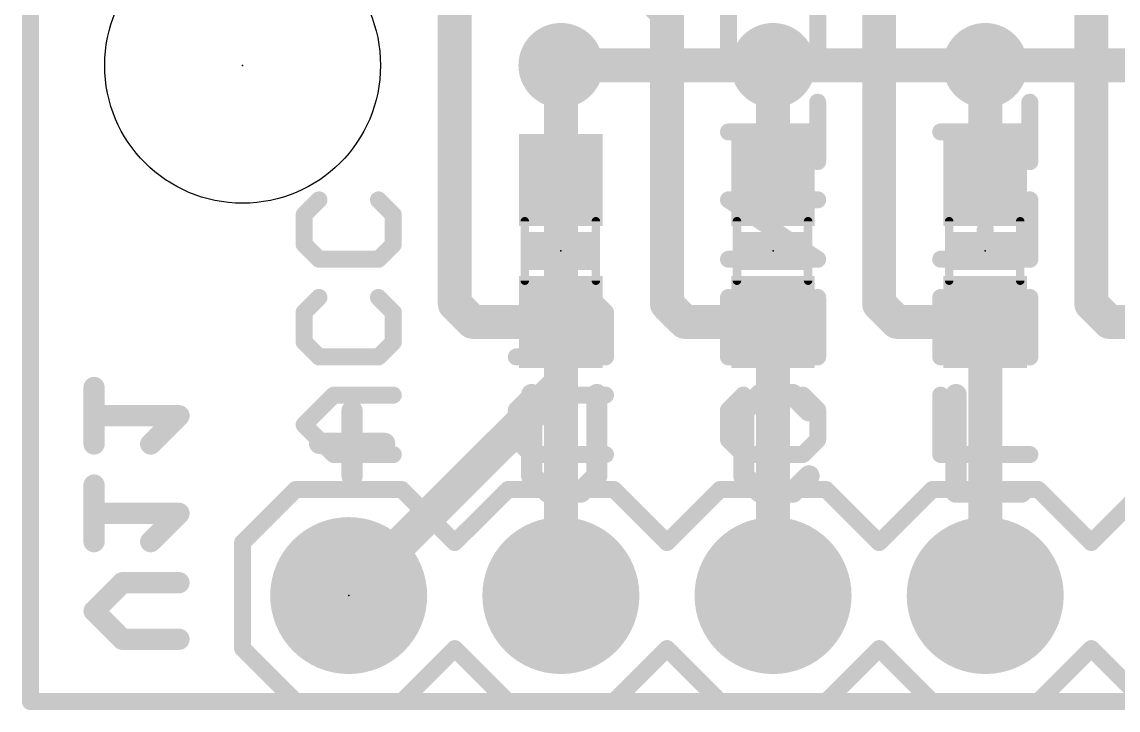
# Model space of a CAD drawing. Extents: x -19.1 to 23, y -12.7 to 20.4.
# Drawn here: x -0.1 to 13.02, y -0.1 to 8.14 of the extents above; entities that cross this region are included whole.
import ezdxf

# ---------------------------------------------------------------- set-up
doc = ezdxf.new("R2010")
doc.units = 0
for name, color, linetype in [('1', 12, 'CONTINUOUS'), ('16', 132, 'CONTINUOUS'), ('17', 110, 'CONTINUOUS'), ('18', 110, 'CONTINUOUS'), ('20', 53, 'CONTINUOUS'), ('21', 41, 'CONTINUOUS'), ('22', 40, 'CONTINUOUS'), ('23', 53, 'CONTINUOUS'), ('24', 53, 'CONTINUOUS'), ('51', 53, 'CONTINUOUS')]:
    doc.layers.add(name, color=color, linetype=linetype)

# ---------------------------------------------------------------- blocks, each defined once
blk = doc.blocks.new('ROUNDP')
at = {"const_width": 0.5}
blk.add_lwpolyline([(0, -0.25, 1), (0, 0.25, 1), (0, -0.25)], format="xyb", dxfattribs=at)
blk = doc.blocks.new('RECT')
blk.add_solid([(-0.5, -0.5), (0.5, -0.5), (-0.5, 0.5), (0.5, 0.5)])
blk = doc.blocks.new('ROUNDV')
at = {"const_width": 0.5}
blk.add_lwpolyline([(0, -0.25, 1), (0, 0.25, 1), (0, -0.25)], format="xyb", dxfattribs=at)

msp = doc.modelspace()

# ---------------------------------------------------------------- linework, layer by layer
at = {"layer": '1', "const_width": 0.4064}
for points in [[(5.08, 4.7625), (5.08, 15.24)], [(7.62, 8.255), (6.0325, 9.8425)], [(12.7, 4.7625), (12.7, 9.2676)], [(10.16, 8.89), (10.16, 4.7625)], [(7.62, 4.7625), (7.62, 8.255)], [(6.35, 7.62), (6.35, 6.2475)], [(8.89, 7.62), (8.89, 6.2475)], [(11.43, 7.62), (11.43, 6.2475)], [(5.295, 4.5475), (5.08, 4.7625)], [(7.835, 4.5475), (7.62, 4.7625)], [(10.16, 4.7625), (10.375, 4.5475)], [(12.915, 4.5475), (12.7, 4.7625)], [(6.35, 4.5475), (5.295, 4.5475)], [(6.35, 1.27), (6.35, 4.5475)], [(8.89, 4.5475), (7.835, 4.5475)], [(8.89, 1.27), (8.89, 4.5475)], [(10.375, 4.5475), (11.43, 4.5475)], [(11.43, 1.27), (11.43, 4.5475)], [(13.97, 4.5475), (12.915, 4.5475)]]:
    msp.add_lwpolyline(points, dxfattribs=at)
at = {"layer": '1', "const_width": 0.2032}
for points in [[(7.5482, 8.1832, 1), (7.6918, 8.3268)], [(6.4516, 7.62, 1), (6.2484, 7.62)], [(8.9916, 7.62, 1), (8.7884, 7.62)], [(11.5316, 7.62, 1), (11.3284, 7.62)], [(6.2484, 6.2475, 1), (6.4516, 6.2475)], [(8.7884, 6.2475, 1), (8.9916, 6.2475)], [(11.3284, 6.2475, 1), (11.5316, 6.2475)], [(4.9784, 4.7625, 1), (5.1816, 4.7625)], [(5.1518, 4.8343, 1), (5.0082, 4.6907)], [(7.5184, 4.7625, 1), (7.7216, 4.7625)], [(7.6918, 4.8343, 1), (7.5482, 4.6907)], [(10.0584, 4.7625, 1), (10.2616, 4.7625)], [(10.2318, 4.8343, 1), (10.0882, 4.6907)], [(12.5984, 4.7625, 1), (12.8016, 4.7625)], [(12.7718, 4.8343, 1), (12.6282, 4.6907)], [(5.295, 4.6491, 1), (5.295, 4.4459)], [(6.4516, 4.5475, 1), (6.2484, 4.5475)], [(6.35, 4.4459, 1), (6.35, 4.6491)], [(7.835, 4.6491, 1), (7.835, 4.4459)], [(8.9916, 4.5475, 1), (8.7884, 4.5475)], [(8.89, 4.4459, 1), (8.89, 4.6491)], [(10.375, 4.6491, 1), (10.375, 4.4459)], [(11.5316, 4.5475, 1), (11.3284, 4.5475)], [(11.43, 4.4459, 1), (11.43, 4.6491)], [(12.915, 4.6491, 1), (12.915, 4.4459)], [(5.2232, 4.4757, 1), (5.3668, 4.6193)], [(7.7632, 4.4757, 1), (7.9068, 4.6193)], [(10.3032, 4.4757, 1), (10.4468, 4.6193)], [(12.8432, 4.4757, 1), (12.9868, 4.6193)], [(6.2484, 1.27, 1), (6.4516, 1.27)], [(8.7884, 1.27, 1), (8.9916, 1.27)], [(11.3284, 1.27, 1), (11.5316, 1.27)]]:
    msp.add_lwpolyline(points, format="xyb", dxfattribs=at)
at = {"layer": '16'}
for points, const_width in [([(6.35, 3.81), (6.35, 7.62)], 0.4064), ([(6.35, 7.62), (8.89, 7.62)], 0.4064), ([(8.89, 7.62), (11.43, 7.62)], 0.4064), ([(11.43, 7.62), (13.97, 7.62)], 0.4064), ([(3.81, 1.27), (6.35, 3.81)], 0.4064), ([(0.762, 3.0851), (0.762, 3.763)], 0.254), ([(1.7789, 3.4241), (0.762, 3.4241)], 0.254), ([(1.4399, 3.0851), (1.7789, 3.4241)], 0.254), ([(0.762, 1.9157), (0.762, 2.5936)], 0.254), ([(1.7789, 2.2547), (0.762, 2.2547)], 0.254), ([(1.4399, 1.9157), (1.7789, 2.2547)], 0.254), ([(0.762, 1.0853), (1.101, 1.4242)], 0.254), ([(1.101, 1.4242), (1.7789, 1.4242)], 0.254), ([(1.101, 0.7463), (0.762, 1.0853)], 0.254), ([(1.7789, 0.7463), (1.101, 0.7463)], 0.254)]:
    msp.add_lwpolyline(points, dxfattribs=dict(at, const_width=const_width))
for points, const_width in [([(6.4516, 7.62, 1), (6.2484, 7.62)], 0.2032), ([(6.35, 7.7216, 1), (6.35, 7.5184)], 0.2032), ([(8.89, 7.7216, 1), (8.89, 7.5184)], 0.2032), ([(8.89, 7.5184, 1), (8.89, 7.7216)], 0.2032), ([(11.43, 7.7216, 1), (11.43, 7.5184)], 0.2032), ([(11.43, 7.5184, 1), (11.43, 7.7216)], 0.2032), ([(6.4218, 3.7382, 1), (6.2782, 3.8818)], 0.2032), ([(0.8255, 3.763, 1), (0.6985, 3.763)], 0.127), ([(6.2484, 3.81, 1), (6.4516, 3.81)], 0.2032), ([(0.762, 3.4876, 1), (0.762, 3.3606)], 0.127), ([(1.8238, 3.3792, 1), (1.734, 3.469)], 0.127), ([(1.7789, 3.3606, 1), (1.7789, 3.4876)], 0.127), ([(1.395, 3.13, 1), (1.4848, 3.0402)], 0.127), ([(0.6985, 3.0851, 1), (0.8255, 3.0851)], 0.127), ([(0.8255, 2.5936, 1), (0.6985, 2.5936)], 0.127), ([(0.762, 2.3182, 1), (0.762, 2.1912)], 0.127), ([(1.8238, 2.2098, 1), (1.734, 2.2996)], 0.127), ([(1.7789, 2.1912, 1), (1.7789, 2.3182)], 0.127), ([(0.6985, 1.9157, 1), (0.8255, 1.9157)], 0.127), ([(1.395, 1.9606, 1), (1.4848, 1.8708)], 0.127), ([(1.101, 1.4877, 1), (1.101, 1.3607)], 0.127), ([(1.1459, 1.3793, 1), (1.0561, 1.4691)], 0.127), ([(1.7789, 1.3607, 1), (1.7789, 1.4877)], 0.127), ([(3.7382, 1.3418, 1), (3.8818, 1.1982)], 0.2032), ([(0.8069, 1.1302, 1), (0.7171, 1.0404)], 0.127), ([(0.7171, 1.1302, 1), (0.8069, 1.0404)], 0.127), ([(1.101, 0.8098, 1), (1.101, 0.6828)], 0.127), ([(1.0561, 0.7014, 1), (1.1459, 0.7912)], 0.127), ([(1.7789, 0.6828, 1), (1.7789, 0.8098)], 0.127)]:
    msp.add_lwpolyline(points, format="xyb", dxfattribs=dict(at, const_width=const_width))
at = {"layer": '20', "const_width": 0.2032}
for points in [[(0, 20.32), (0, 0)], [(0, 0), (22.86, 0)]]:
    msp.add_lwpolyline(points, dxfattribs=at)
at = {"layer": '20', "const_width": 0.1016}
for points in [[(0, 0.0508, 1), (0, -0.0508)], [(-0.0508, 0, 1), (0.0508, 0)]]:
    msp.add_lwpolyline(points, format="xyb", dxfattribs=at)
at = {"layer": '20'}
msp.add_circle((2.54, 7.62), 1.651, dxfattribs=at)
at = {"layer": '21', "const_width": 0.254}
for points in [[(6.0008, 3.6777), (6.0008, 2.7032)], [(6.7804, 2.7032), (6.7804, 3.6777)], [(8.7357, 3.6777), (8.5408, 3.4828)], [(9.1255, 3.6777), (8.7357, 3.6777)], [(9.3204, 3.4828), (9.1255, 3.6777)], [(11.0808, 3.6777), (11.0808, 2.5083)], [(3.8506, 3.4827), (3.8506, 2.7031)], [(8.5408, 3.4828), (8.5408, 2.7032)], [(3.4608, 3.0929), (4.2404, 3.0929)], [(6.0008, 2.7032), (6.1957, 2.5083)], [(6.5855, 2.5083), (6.7804, 2.7032)], [(8.5408, 2.7032), (8.7357, 2.5083)], [(9.1255, 2.5083), (9.3204, 2.7032)], [(6.1957, 2.5083), (6.5855, 2.5083)], [(8.7357, 2.5083), (9.1255, 2.5083)], [(11.0808, 2.5083), (11.8604, 2.5083)]]:
    msp.add_lwpolyline(points, dxfattribs=at)
at = {"layer": '21', "const_width": 0.127}
for points in [[(6.0643, 3.6777, 1), (5.9373, 3.6777)], [(6.8439, 3.6777, 1), (6.7169, 3.6777)], [(8.7357, 3.7412, 1), (8.7357, 3.6142)], [(8.7806, 3.6328, 1), (8.6908, 3.7226)], [(9.1704, 3.7226, 1), (9.0806, 3.6328)], [(9.1255, 3.6142, 1), (9.1255, 3.7412)], [(11.1443, 3.6777, 1), (11.0173, 3.6777)], [(3.9141, 3.4827, 1), (3.7871, 3.4827)], [(8.6043, 3.4828, 1), (8.4773, 3.4828)], [(8.4959, 3.5277, 1), (8.5857, 3.4379)], [(9.2755, 3.4379, 1), (9.3653, 3.5277)], [(3.4608, 3.1564, 1), (3.4608, 3.0294)], [(4.2404, 3.0294, 1), (4.2404, 3.1564)], [(3.7871, 2.7031, 1), (3.9141, 2.7031)], [(6.0457, 2.7481, 1), (5.9559, 2.6583)], [(5.9373, 2.7032, 1), (6.0643, 2.7032)], [(6.7169, 2.7032, 1), (6.8439, 2.7032)], [(6.8253, 2.6583, 1), (6.7355, 2.7481)], [(8.5857, 2.7481, 1), (8.4959, 2.6583)], [(8.4773, 2.7032, 1), (8.6043, 2.7032)], [(9.3653, 2.6583, 1), (9.2755, 2.7481)], [(6.1957, 2.5718, 1), (6.1957, 2.4448)], [(6.5855, 2.4448, 1), (6.5855, 2.5718)], [(8.7357, 2.5718, 1), (8.7357, 2.4448)], [(9.1255, 2.4448, 1), (9.1255, 2.5718)], [(11.0808, 2.5718, 1), (11.0808, 2.4448)], [(11.8604, 2.4448, 1), (11.8604, 2.5718)], [(6.1508, 2.4634, 1), (6.2406, 2.5532)], [(6.5406, 2.5532, 1), (6.6304, 2.4634)], [(8.6908, 2.4634, 1), (8.7806, 2.5532)], [(9.0806, 2.5532, 1), (9.1704, 2.4634)], [(11.0173, 2.5083, 1), (11.1443, 2.5083)]]:
    msp.add_lwpolyline(points, format="xyb", dxfattribs=at)
at = {"layer": '22', "const_width": 0.2032}
for points in [[(8.3566, 7.6367), (8.3566, 8.3485)], [(9.4243, 8.3485), (9.4243, 7.6367)], [(8.8905, 7.6367), (8.8905, 7.9926)], [(9.4243, 7.6367), (8.3566, 7.6367)], [(9.4243, 6.4673), (9.4243, 7.1791)], [(11.9643, 6.4673), (11.9643, 7.1791)], [(8.3566, 6.8232), (9.4243, 6.8232)], [(10.8966, 6.8232), (11.9643, 6.8232)], [(3.2766, 5.8318), (3.4546, 6.0097)], [(4.1664, 6.0097), (4.3443, 5.8318)], [(9.4243, 5.2979), (8.3566, 6.0097)], [(8.3566, 6.0097), (9.4243, 6.0097)], [(11.9643, 5.2979), (11.9643, 6.0097)], [(3.2766, 5.4758), (3.2766, 5.8318)], [(4.3443, 5.8318), (4.3443, 5.4758)], [(11.4305, 5.2979), (11.4305, 5.6538)], [(3.4546, 5.2979), (3.2766, 5.4758)], [(4.3443, 5.4758), (4.1664, 5.2979)], [(4.1664, 5.2979), (3.4546, 5.2979)], [(8.3566, 5.2979), (9.4243, 5.2979)], [(10.8966, 5.2979), (11.9643, 5.2979)], [(3.2766, 4.6624), (3.4546, 4.8403)], [(4.1664, 4.8403), (4.3443, 4.6624)], [(6.3505, 4.8403), (6.1725, 4.6624)], [(6.7064, 4.8403), (6.3505, 4.8403)], [(6.8843, 4.6624), (6.7064, 4.8403)], [(8.3566, 4.1285), (8.3566, 4.8403)], [(9.4243, 4.8403), (9.4243, 4.1285)], [(10.8966, 4.1285), (10.8966, 4.8403)], [(11.9643, 4.8403), (11.9643, 4.1285)], [(3.2766, 4.3064), (3.2766, 4.6624)], [(4.3443, 4.6624), (4.3443, 4.3064)], [(6.1725, 4.6624), (6.1725, 4.1285)], [(6.8843, 4.1285), (6.8843, 4.6624)], [(8.8905, 4.1285), (8.8905, 4.4844)], [(11.4305, 4.1285), (11.4305, 4.4844)], [(3.4546, 4.1285), (3.2766, 4.3064)], [(4.3443, 4.3064), (4.1664, 4.1285)], [(4.1664, 4.1285), (3.4546, 4.1285)], [(5.8166, 4.1285), (6.8843, 4.1285)], [(9.4243, 4.1285), (8.3566, 4.1285)], [(11.9643, 4.1285), (10.8966, 4.1285)], [(3.2766, 3.315), (3.6325, 3.6709)], [(3.6325, 3.6709), (4.3443, 3.6709)], [(5.8166, 3.493), (5.9946, 3.6709)], [(5.9946, 3.6709), (6.8843, 3.6709)], [(8.3566, 3.493), (8.5346, 3.6709)], [(9.2464, 3.6709), (9.4243, 3.493)], [(10.8966, 2.9591), (10.8966, 3.6709)], [(5.8166, 3.1371), (5.8166, 3.493)], [(8.3566, 3.1371), (8.3566, 3.493)], [(9.4243, 3.493), (9.4243, 3.1371)], [(3.6325, 2.9591), (3.2766, 3.315)], [(5.9946, 2.9591), (5.8166, 3.1371)], [(8.5346, 2.9591), (8.3566, 3.1371)], [(9.4243, 3.1371), (9.2464, 2.9591)], [(4.3443, 2.9591), (3.6325, 2.9591)], [(6.8843, 2.9591), (5.9946, 2.9591)], [(9.2464, 2.9591), (8.5346, 2.9591)], [(11.9643, 2.9591), (10.8966, 2.9591)], [(2.54, 1.905), (3.175, 2.54)], [(4.445, 2.54), (3.175, 2.54)], [(5.08, 1.905), (4.445, 2.54)], [(5.715, 2.54), (5.08, 1.905)], [(6.985, 2.54), (5.715, 2.54)], [(7.62, 1.905), (6.985, 2.54)], [(8.255, 2.54), (7.62, 1.905)], [(9.525, 2.54), (8.255, 2.54)], [(10.16, 1.905), (9.525, 2.54)], [(10.16, 1.905), (10.795, 2.54)], [(12.065, 2.54), (10.795, 2.54)], [(12.7, 1.905), (12.065, 2.54)], [(13.335, 2.54), (12.7, 1.905)], [(2.54, 0.635), (2.54, 1.905)], [(3.175, 0), (2.54, 0.635)], [(4.445, 0), (5.08, 0.635)], [(5.08, 0.635), (5.715, 0)], [(6.985, 0), (7.62, 0.635)], [(7.62, 0.635), (8.255, 0)], [(9.525, 0), (10.16, 0.635)], [(10.795, 0), (10.16, 0.635)], [(12.065, 0), (12.7, 0.635)], [(12.7, 0.635), (13.335, 0)], [(3.175, 0), (4.445, 0)], [(5.715, 0), (6.985, 0)], [(8.255, 0), (9.525, 0)], [(10.795, 0), (12.065, 0)]]:
    msp.add_lwpolyline(points, dxfattribs=at)
at = {"layer": '22', "const_width": 0.1016}
for points in [[(8.9413, 7.9926, 1), (8.8397, 7.9926)], [(8.3566, 7.6875, 1), (8.3566, 7.5859)], [(8.3058, 7.6367, 1), (8.4074, 7.6367)], [(8.8397, 7.6367, 1), (8.9413, 7.6367)], [(9.3735, 7.6367, 1), (9.4751, 7.6367)], [(9.4243, 7.5859, 1), (9.4243, 7.6875)], [(9.4751, 7.1791, 1), (9.3735, 7.1791)], [(12.0151, 7.1791, 1), (11.9135, 7.1791)], [(8.3566, 6.874, 1), (8.3566, 6.7724)], [(9.4243, 6.7724, 1), (9.4243, 6.874)], [(10.8966, 6.874, 1), (10.8966, 6.7724)], [(11.9643, 6.7724, 1), (11.9643, 6.874)], [(9.3735, 6.4673, 1), (9.4751, 6.4673)], [(11.9135, 6.4673, 1), (12.0151, 6.4673)], [(3.4905, 5.9738, 1), (3.4186, 6.0456)], [(4.2023, 6.0456, 1), (4.1304, 5.9738)], [(8.3848, 6.052, 1), (8.3284, 5.9674)], [(8.3566, 6.0605, 1), (8.3566, 5.9589)], [(9.4243, 5.9589, 1), (9.4243, 6.0605)], [(12.0151, 6.0097, 1), (11.9135, 6.0097)], [(3.3274, 5.8318, 1), (3.2258, 5.8318)], [(3.2407, 5.8677, 1), (3.3125, 5.7958)], [(4.3951, 5.8318, 1), (4.2935, 5.8318)], [(4.3084, 5.7958, 1), (4.3802, 5.8677)], [(11.4813, 5.6538, 1), (11.3797, 5.6538)], [(3.3125, 5.5118, 1), (3.2407, 5.4399)], [(3.2258, 5.4758, 1), (3.3274, 5.4758)], [(4.2935, 5.4758, 1), (4.3951, 5.4758)], [(4.3802, 5.4399, 1), (4.3084, 5.5118)], [(3.4546, 5.3487, 1), (3.4546, 5.2471)], [(3.4186, 5.262, 1), (3.4905, 5.3338)], [(4.1304, 5.3338, 1), (4.2023, 5.262)], [(4.1664, 5.2471, 1), (4.1664, 5.3487)], [(8.3566, 5.3487, 1), (8.3566, 5.2471)], [(9.3961, 5.2556, 1), (9.4525, 5.3402)], [(9.4243, 5.2471, 1), (9.4243, 5.3487)], [(10.8966, 5.3487, 1), (10.8966, 5.2471)], [(11.9643, 5.2471, 1), (11.9643, 5.3487)], [(11.3797, 5.2979, 1), (11.4813, 5.2979)], [(11.9135, 5.2979, 1), (12.0151, 5.2979)], [(3.4905, 4.8044, 1), (3.4186, 4.8762)], [(4.2023, 4.8762, 1), (4.1304, 4.8044)], [(6.3505, 4.8911, 1), (6.3505, 4.7895)], [(6.3864, 4.8044, 1), (6.3145, 4.8762)], [(6.7423, 4.8762, 1), (6.6704, 4.8044)], [(6.7064, 4.7895, 1), (6.7064, 4.8911)], [(8.4074, 4.8403, 1), (8.3058, 4.8403)], [(9.4751, 4.8403, 1), (9.3735, 4.8403)], [(10.9474, 4.8403, 1), (10.8458, 4.8403)], [(12.0151, 4.8403, 1), (11.9135, 4.8403)], [(3.3274, 4.6624, 1), (3.2258, 4.6624)], [(3.2407, 4.6983, 1), (3.3125, 4.6264)], [(4.3951, 4.6624, 1), (4.2935, 4.6624)], [(4.3084, 4.6264, 1), (4.3802, 4.6983)], [(6.2233, 4.6624, 1), (6.1217, 4.6624)], [(6.1366, 4.6983, 1), (6.2084, 4.6264)], [(6.9351, 4.6624, 1), (6.8335, 4.6624)], [(6.8484, 4.6264, 1), (6.9202, 4.6983)], [(8.9413, 4.4844, 1), (8.8397, 4.4844)], [(11.4813, 4.4844, 1), (11.3797, 4.4844)], [(3.3125, 4.3424, 1), (3.2407, 4.2705)], [(3.2258, 4.3064, 1), (3.3274, 4.3064)], [(4.2935, 4.3064, 1), (4.3951, 4.3064)], [(4.3802, 4.2705, 1), (4.3084, 4.3424)], [(3.4546, 4.1793, 1), (3.4546, 4.0777)], [(3.4186, 4.0926, 1), (3.4905, 4.1644)], [(4.1304, 4.1644, 1), (4.2023, 4.0926)], [(4.1664, 4.0777, 1), (4.1664, 4.1793)], [(5.8166, 4.1793, 1), (5.8166, 4.0777)], [(6.8843, 4.0777, 1), (6.8843, 4.1793)], [(8.3566, 4.1793, 1), (8.3566, 4.0777)], [(9.4243, 4.0777, 1), (9.4243, 4.1793)], [(10.8966, 4.1793, 1), (10.8966, 4.0777)], [(11.9643, 4.0777, 1), (11.9643, 4.1793)], [(6.1217, 4.1285, 1), (6.2233, 4.1285)], [(6.8335, 4.1285, 1), (6.9351, 4.1285)], [(8.3058, 4.1285, 1), (8.4074, 4.1285)], [(8.8397, 4.1285, 1), (8.9413, 4.1285)], [(9.3735, 4.1285, 1), (9.4751, 4.1285)], [(10.8458, 4.1285, 1), (10.9474, 4.1285)], [(11.3797, 4.1285, 1), (11.4813, 4.1285)], [(11.9135, 4.1285, 1), (12.0151, 4.1285)], [(3.6325, 3.7217, 1), (3.6325, 3.6201)], [(3.6684, 3.635, 1), (3.5966, 3.7068)], [(4.3443, 3.6201, 1), (4.3443, 3.7217)], [(5.9946, 3.7217, 1), (5.9946, 3.6201)], [(6.0305, 3.635, 1), (5.9586, 3.7068)], [(6.8843, 3.6201, 1), (6.8843, 3.7217)], [(8.5705, 3.635, 1), (8.4986, 3.7068)], [(9.2823, 3.7068, 1), (9.2104, 3.635)], [(10.9474, 3.6709, 1), (10.8458, 3.6709)], [(5.8674, 3.493, 1), (5.7658, 3.493)], [(5.7807, 3.5289, 1), (5.8525, 3.457)], [(8.4074, 3.493, 1), (8.3058, 3.493)], [(8.3207, 3.5289, 1), (8.3925, 3.457)], [(9.4751, 3.493, 1), (9.3735, 3.493)], [(9.3884, 3.457, 1), (9.4602, 3.5289)], [(3.3125, 3.3509, 1), (3.2407, 3.2791)], [(3.2407, 3.3509, 1), (3.3125, 3.2791)], [(5.8525, 3.173, 1), (5.7807, 3.1011)], [(5.7658, 3.1371, 1), (5.8674, 3.1371)], [(8.3925, 3.173, 1), (8.3207, 3.1011)], [(8.3058, 3.1371, 1), (8.4074, 3.1371)], [(9.3735, 3.1371, 1), (9.4751, 3.1371)], [(9.4602, 3.1011, 1), (9.3884, 3.173)], [(3.6325, 3.0099, 1), (3.6325, 2.9083)], [(3.5966, 2.9232, 1), (3.6684, 2.995)], [(4.3443, 2.9083, 1), (4.3443, 3.0099)], [(5.9946, 3.0099, 1), (5.9946, 2.9083)], [(5.9586, 2.9232, 1), (6.0305, 2.995)], [(6.8843, 2.9083, 1), (6.8843, 3.0099)], [(8.5346, 3.0099, 1), (8.5346, 2.9083)], [(8.4986, 2.9232, 1), (8.5705, 2.995)], [(9.2104, 2.995, 1), (9.2823, 2.9232)], [(9.2464, 2.9083, 1), (9.2464, 3.0099)], [(10.8966, 3.0099, 1), (10.8966, 2.9083)], [(11.9643, 2.9083, 1), (11.9643, 3.0099)], [(10.8458, 2.9591, 1), (10.9474, 2.9591)], [(3.175, 2.5908, 1), (3.175, 2.4892)], [(3.2109, 2.5041, 1), (3.1391, 2.5759)], [(4.4809, 2.5759, 1), (4.4091, 2.5041)], [(4.445, 2.4892, 1), (4.445, 2.5908)], [(5.715, 2.5908, 1), (5.715, 2.4892)], [(5.7509, 2.5041, 1), (5.6791, 2.5759)], [(7.0209, 2.5759, 1), (6.9491, 2.5041)], [(6.985, 2.4892, 1), (6.985, 2.5908)], [(8.255, 2.5908, 1), (8.255, 2.4892)], [(8.2909, 2.5041, 1), (8.2191, 2.5759)], [(9.5609, 2.5759, 1), (9.4891, 2.5041)], [(9.525, 2.4892, 1), (9.525, 2.5908)], [(10.795, 2.5908, 1), (10.795, 2.4892)], [(10.8309, 2.5041, 1), (10.7591, 2.5759)], [(12.1009, 2.5759, 1), (12.0291, 2.5041)], [(12.065, 2.4892, 1), (12.065, 2.5908)], [(2.5908, 1.905, 1), (2.4892, 1.905)], [(2.5041, 1.9409, 1), (2.5759, 1.8691)], [(5.0441, 1.9409, 1), (5.1159, 1.8691)], [(5.0441, 1.8691, 1), (5.1159, 1.9409)], [(7.5841, 1.9409, 1), (7.6559, 1.8691)], [(7.5841, 1.8691, 1), (7.6559, 1.9409)], [(10.1241, 1.9409, 1), (10.1959, 1.8691)], [(10.1241, 1.8691, 1), (10.1959, 1.9409)], [(12.6641, 1.9409, 1), (12.7359, 1.8691)], [(12.6641, 1.8691, 1), (12.7359, 1.9409)], [(2.5759, 0.6709, 1), (2.5041, 0.5991)], [(2.4892, 0.635, 1), (2.5908, 0.635)], [(5.1159, 0.6709, 1), (5.0441, 0.5991)], [(5.1159, 0.5991, 1), (5.0441, 0.6709)], [(7.6559, 0.6709, 1), (7.5841, 0.5991)], [(7.6559, 0.5991, 1), (7.5841, 0.6709)], [(10.1959, 0.6709, 1), (10.1241, 0.5991)], [(10.1959, 0.5991, 1), (10.1241, 0.6709)], [(12.7359, 0.6709, 1), (12.6641, 0.5991)], [(12.7359, 0.5991, 1), (12.6641, 0.6709)], [(3.175, 0.0508, 1), (3.175, -0.0508)], [(3.1391, -0.0359, 1), (3.2109, 0.0359)], [(4.4091, 0.0359, 1), (4.4809, -0.0359)], [(4.445, -0.0508, 1), (4.445, 0.0508)], [(5.715, 0.0508, 1), (5.715, -0.0508)], [(5.6791, -0.0359, 1), (5.7509, 0.0359)], [(6.9491, 0.0359, 1), (7.0209, -0.0359)], [(6.985, -0.0508, 1), (6.985, 0.0508)], [(8.255, 0.0508, 1), (8.255, -0.0508)], [(8.2191, -0.0359, 1), (8.2909, 0.0359)], [(9.4891, 0.0359, 1), (9.5609, -0.0359)], [(9.525, -0.0508, 1), (9.525, 0.0508)], [(10.795, 0.0508, 1), (10.795, -0.0508)], [(10.7591, -0.0359, 1), (10.8309, 0.0359)], [(12.0291, 0.0359, 1), (12.1009, -0.0359)], [(12.065, -0.0508, 1), (12.065, 0.0508)]]:
    msp.add_lwpolyline(points, format="xyb", dxfattribs=at)
at = {"layer": '23'}
for p in [(2.54, 7.62), (6.35, 5.3975), (8.89, 5.3975), (11.43, 5.3975)]:
    msp.add_point(p, dxfattribs=at)
at = {"layer": '24'}
msp.add_point((3.81, 1.27), dxfattribs=at)
at = {"layer": '51', "const_width": 0.1016}
for points in [[(5.918, 5.0415), (5.918, 5.7535)], [(6.769, 5.0415), (6.769, 5.7535)], [(8.458, 5.0415), (8.458, 5.7535)], [(9.309, 5.0415), (9.309, 5.7535)], [(10.998, 5.0415), (10.998, 5.7535)], [(11.849, 5.0415), (11.849, 5.7535)]]:
    msp.add_lwpolyline(points, dxfattribs=at)
at = {"layer": '51', "const_width": 0.0508}
for points in [[(5.9434, 5.7535, 1), (5.8926, 5.7535)], [(6.7944, 5.7535, 1), (6.7436, 5.7535)], [(8.4834, 5.7535, 1), (8.4326, 5.7535)], [(9.3344, 5.7535, 1), (9.2836, 5.7535)], [(11.0234, 5.7535, 1), (10.9726, 5.7535)], [(11.8744, 5.7535, 1), (11.8236, 5.7535)], [(5.8926, 5.0415, 1), (5.9434, 5.0415)], [(6.7436, 5.0415, 1), (6.7944, 5.0415)], [(8.4326, 5.0415, 1), (8.4834, 5.0415)], [(9.2836, 5.0415, 1), (9.3344, 5.0415)], [(10.9726, 5.0415, 1), (11.0234, 5.0415)], [(11.8236, 5.0415, 1), (11.8744, 5.0415)]]:
    msp.add_lwpolyline(points, format="xyb", dxfattribs=at)

# ---------------------------------------------------------------- block references
at = {"layer": '1', "xscale": 1.1, "rotation": 90}
for p in [(6.35, 6.2475), (8.89, 6.2475), (11.43, 6.2475), (6.35, 4.5475), (8.89, 4.5475), (11.43, 4.5475)]:
    msp.add_blockref('RECT', p, dxfattribs=at)
at = {"layer": '17', "xscale": 1.8796, "yscale": 1.8796, "rotation": 270}
for p in [(3.81, 1.27), (3.81, 1.27), (6.35, 1.27), (6.35, 1.27), (8.89, 1.27), (8.89, 1.27), (11.43, 1.27), (11.43, 1.27)]:
    msp.add_blockref('ROUNDP', p, dxfattribs=at)
at = {"layer": '18', "xscale": 1.016, "yscale": 1.016}
for p in [(6.35, 7.62), (6.35, 7.62), (8.89, 7.62), (8.89, 7.62), (11.43, 7.62), (11.43, 7.62)]:
    msp.add_blockref('ROUNDV', p, dxfattribs=at)
at = {"layer": '21', "xscale": 0.4572, "yscale": 0.762, "rotation": 90}
for p in [(6.35, 5.3975), (8.89, 5.3975), (11.43, 5.3975)]:
    msp.add_blockref('RECT', p, dxfattribs=at)
at = {"layer": '51', "xscale": 0.5001, "yscale": 0.95, "rotation": 90}
for p in [(6.3449, 5.9778), (8.8849, 5.9778), (11.4249, 5.9778), (6.3449, 4.8094), (8.8849, 4.8094), (11.4249, 4.8094)]:
    msp.add_blockref('RECT', p, dxfattribs=at)

doc.saveas('drawing.dxf')
